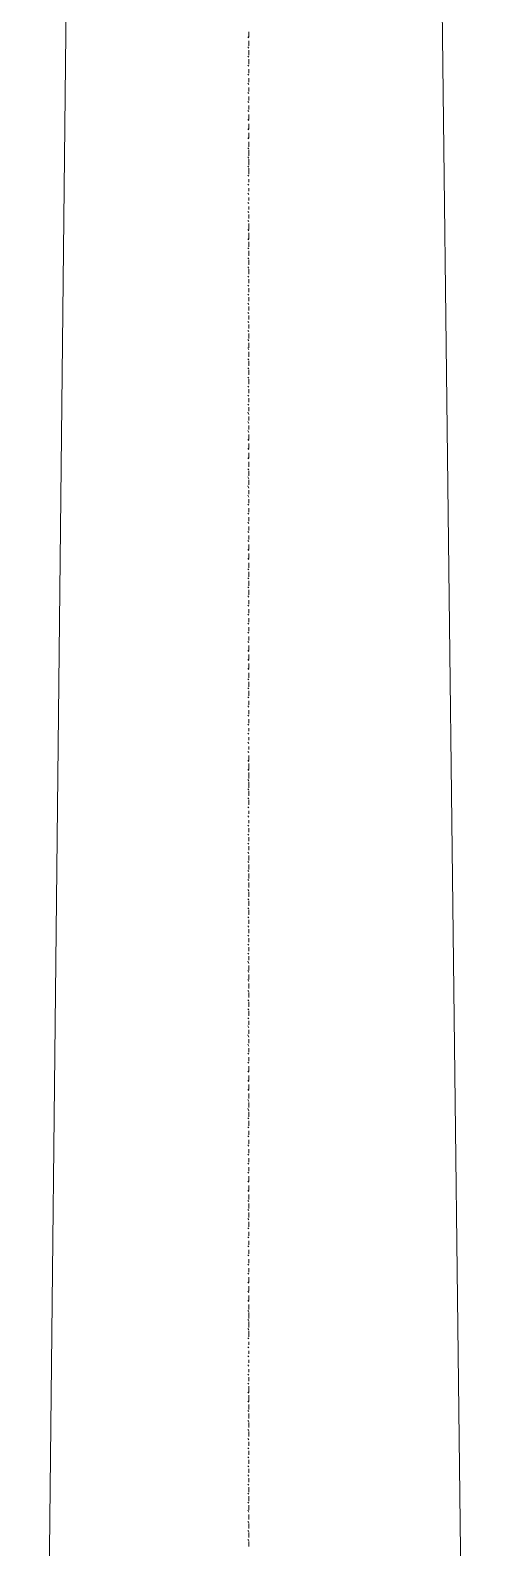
# Model space of a CAD drawing. Header units: millimetres. Extents: x 2928 to 3112, y 1220 to 1280.
# Drawn here: x 3041.453 to 3042.194, y 1235.379 to 1237.866 of the extents above; entities that cross this region are included whole.
import ezdxf

# ---------------------------------------------------------------- set-up
doc = ezdxf.new("R2010")
doc.units = ezdxf.units.MM

msp = doc.modelspace()

# ---------------------------------------------------------------- linework, layer by layer
at = {"color": 7, "linetype": 'Continuous', "lineweight": 5, "true_color": 0x000007}
for points in [[(3041.4529, 1232.43348), (3041.60507, 1246.53539), (3041.60507, 1246.53539)], [(3042.02683, 1246.49569), (3042.19389, 1232.43348), (3042.19389, 1232.43348)]]:
    msp.add_lwpolyline(points, dxfattribs=at)
at = {"color": 252, "linetype": 'Continuous', "lineweight": 13, "true_color": 0x989898}
for points in [[(3041.81182, 1237.8536), (3041.81016, 1237.85526), (3041.81016, 1237.85526)], [(3041.81182, 1237.85526), (3041.81182, 1237.86353), (3041.81182, 1237.86353)], [(3041.81182, 1237.84037), (3041.81182, 1237.84864), (3041.81182, 1237.84864)], [(3041.81182, 1237.83706), (3041.81016, 1237.83872), (3041.81016, 1237.83872)], [(3041.81182, 1237.82218), (3041.81016, 1237.82383), (3041.81016, 1237.82383)], [(3041.81182, 1237.82548), (3041.81182, 1237.83375), (3041.81182, 1237.83375)], [(3041.81182, 1237.8106), (3041.81182, 1237.81887), (3041.81182, 1237.81887)], [(3041.81182, 1237.80729), (3041.81016, 1237.80894), (3041.81016, 1237.80894)], [(3041.81182, 1237.7924), (3041.81016, 1237.79406), (3041.81016, 1237.79406)], [(3041.81182, 1237.79571), (3041.81182, 1237.80233), (3041.81182, 1237.80233)], [(3041.81182, 1237.77752), (3041.81016, 1237.77917), (3041.81016, 1237.77917)], [(3041.81182, 1237.78083), (3041.81182, 1237.78744), (3041.81182, 1237.78744)], [(3041.81182, 1237.76594), (3041.81182, 1237.77256), (3041.81182, 1237.77256)], [(3041.81182, 1237.76263), (3041.81016, 1237.76429), (3041.81016, 1237.76429)], [(3041.81182, 1237.74775), (3041.81016, 1237.7494), (3041.81016, 1237.7494)], [(3041.81182, 1237.75106), (3041.81182, 1237.75767), (3041.81182, 1237.75767)], [(3041.81182, 1237.73617), (3041.81182, 1237.74279), (3041.81182, 1237.74279)], [(3041.81182, 1237.73286), (3041.81016, 1237.73452), (3041.81016, 1237.73452)], [(3041.81182, 1237.71798), (3041.81016, 1237.71963), (3041.81016, 1237.71963)], [(3041.81182, 1237.71963), (3041.81182, 1237.7279), (3041.81182, 1237.7279)], [(3041.81182, 1237.70309), (3041.81016, 1237.70474), (3041.81016, 1237.70474)], [(3041.81182, 1237.70474), (3041.81182, 1237.71301), (3041.81182, 1237.71301)], [(3041.81182, 1237.68986), (3041.81182, 1237.69813), (3041.81182, 1237.69813)], [(3041.81182, 1237.6882), (3041.81016, 1237.68986), (3041.81016, 1237.68986)], [(3041.81182, 1237.67166), (3041.81016, 1237.67332), (3041.81016, 1237.67332)], [(3041.81182, 1237.67497), (3041.81182, 1237.68324), (3041.81182, 1237.68324)], [(3041.81182, 1237.66009), (3041.81182, 1237.67001), (3041.81182, 1237.67001)], [(3041.81182, 1237.65678), (3041.81016, 1237.65843), (3041.81016, 1237.65843)], [(3041.81182, 1237.64189), (3041.81016, 1237.64355), (3041.81016, 1237.64355)], [(3041.81182, 1237.6452), (3041.81182, 1237.65512), (3041.81182, 1237.65512)], [(3041.81182, 1237.62701), (3041.81016, 1237.62866), (3041.81016, 1237.62866)], [(3041.81182, 1237.63031), (3041.81182, 1237.64024), (3041.81182, 1237.64024)], [(3041.81182, 1237.61708), (3041.81182, 1237.62204), (3041.81182, 1237.62204)], [(3041.81182, 1237.61212), (3041.81016, 1237.61377), (3041.81016, 1237.61377)], [(3041.81182, 1237.59723), (3041.81016, 1237.59889), (3041.81016, 1237.59889)], [(3041.81182, 1237.6022), (3041.81182, 1237.60716), (3041.81182, 1237.60716)], [(3041.81182, 1237.58731), (3041.81182, 1237.59227), (3041.81182, 1237.59227)], [(3041.81182, 1237.58235), (3041.81016, 1237.584), (3041.81016, 1237.584)], [(3041.81182, 1237.56746), (3041.81016, 1237.56912), (3041.81016, 1237.56912)], [(3041.81182, 1237.57242), (3041.81182, 1237.57739), (3041.81182, 1237.57739)], [(3041.81182, 1237.55258), (3041.81016, 1237.55423), (3041.81016, 1237.55423)], [(3041.81182, 1237.55754), (3041.81182, 1237.56415), (3041.81182, 1237.56415)], [(3041.81182, 1237.53934), (3041.81182, 1237.54927), (3041.81182, 1237.54927)], [(3041.81182, 1237.53769), (3041.81016, 1237.53934), (3041.81016, 1237.53934)], [(3041.81182, 1237.5228), (3041.81016, 1237.52446), (3041.81016, 1237.52446)], [(3041.81182, 1237.52446), (3041.81182, 1237.53438), (3041.81182, 1237.53438)], [(3041.81182, 1237.51123), (3041.81182, 1237.5195), (3041.81182, 1237.5195)], [(3041.81182, 1237.50792), (3041.81016, 1237.50957), (3041.81016, 1237.50957)], [(3041.81182, 1237.49138), (3041.81016, 1237.49303), (3041.81016, 1237.49303)], [(3041.81182, 1237.49634), (3041.81182, 1237.50461), (3041.81182, 1237.50461)], [(3041.81182, 1237.47649), (3041.81016, 1237.47815), (3041.81016, 1237.47815)], [(3041.81182, 1237.48146), (3041.81182, 1237.48972), (3041.81182, 1237.48972)], [(3041.81182, 1237.46657), (3041.81182, 1237.47484), (3041.81182, 1237.47484)], [(3041.81182, 1237.46161), (3041.81016, 1237.46326), (3041.81016, 1237.46326)], [(3041.81182, 1237.44672), (3041.81016, 1237.44838), (3041.81016, 1237.44838)], [(3041.81182, 1237.45168), (3041.81182, 1237.4583), (3041.81182, 1237.4583)], [(3041.81182, 1237.4368), (3041.81182, 1237.44341), (3041.81182, 1237.44341)], [(3041.81182, 1237.43184), (3041.81016, 1237.43349), (3041.81016, 1237.43349)], [(3041.81182, 1237.41695), (3041.81016, 1237.4186), (3041.81016, 1237.4186)], [(3041.81182, 1237.42191), (3041.81182, 1237.42853), (3041.81182, 1237.42853)], [(3041.81182, 1237.40206), (3041.81016, 1237.40372), (3041.81016, 1237.40372)], [(3041.81182, 1237.40703), (3041.81182, 1237.41364), (3041.81182, 1237.41364)], [(3041.81182, 1237.39214), (3041.81182, 1237.39876), (3041.81182, 1237.39876)], [(3041.81182, 1237.38718), (3041.81016, 1237.38883), (3041.81016, 1237.38883)], [(3041.81182, 1237.37229), (3041.81016, 1237.37395), (3041.81016, 1237.37395)], [(3041.81182, 1237.37725), (3041.81182, 1237.38387), (3041.81182, 1237.38387)], [(3041.81182, 1237.36071), (3041.81182, 1237.36898), (3041.81182, 1237.36898)], [(3041.81182, 1237.35741), (3041.81016, 1237.35906), (3041.81016, 1237.35906)], [(3041.81182, 1237.34252), (3041.81016, 1237.34583), (3041.81016, 1237.34583)], [(3041.81182, 1237.34583), (3041.81182, 1237.3541), (3041.81182, 1237.3541)], [(3041.81182, 1237.32598), (3041.81016, 1237.32763), (3041.81016, 1237.32763)], [(3041.81182, 1237.33094), (3041.81182, 1237.33921), (3041.81182, 1237.33921)], [(3041.81182, 1237.31606), (3041.81182, 1237.32433), (3041.81182, 1237.32433)], [(3041.81182, 1237.31109), (3041.81016, 1237.31275), (3041.81016, 1237.31275)], [(3041.81182, 1237.29621), (3041.81016, 1237.29786), (3041.81016, 1237.29786)], [(3041.81182, 1237.30117), (3041.81182, 1237.30944), (3041.81182, 1237.30944)], [(3041.81182, 1237.28628), (3041.81182, 1237.29455), (3041.81182, 1237.29455)], [(3041.81182, 1237.28132), (3041.81016, 1237.28298), (3041.81016, 1237.28298)], [(3041.81182, 1237.2714), (3041.81182, 1237.27801), (3041.81182, 1237.27801)], [(3041.81182, 1237.26644), (3041.81016, 1237.26809), (3041.81016, 1237.26809)], [(3041.81182, 1237.25155), (3041.81016, 1237.2532), (3041.81016, 1237.2532)], [(3041.81182, 1237.25651), (3041.81182, 1237.26313), (3041.81182, 1237.26313)], [(3041.81182, 1237.24163), (3041.81182, 1237.24824), (3041.81182, 1237.24824)], [(3041.81182, 1237.23666), (3041.81016, 1237.23997), (3041.81016, 1237.23997)], [(3041.81182, 1237.22178), (3041.81016, 1237.22509), (3041.81016, 1237.22509)], [(3041.81182, 1237.22674), (3041.81182, 1237.23336), (3041.81182, 1237.23336)], [(3041.81182, 1237.20689), (3041.81016, 1237.2102), (3041.81016, 1237.2102)], [(3041.81182, 1237.19366), (3041.81016, 1237.19532), (3041.81016, 1237.19532)], [(3041.81182, 1237.21185), (3041.81182, 1237.21847), (3041.81182, 1237.21847)], [(3041.81182, 1237.19532), (3041.81182, 1237.20359), (3041.81182, 1237.20359)], [(3041.81182, 1237.17878), (3041.81016, 1237.18043), (3041.81016, 1237.18043)], [(3041.81182, 1237.18043), (3041.81182, 1237.1887), (3041.81182, 1237.1887)], [(3041.81182, 1237.16554), (3041.81182, 1237.17381), (3041.81182, 1237.17381)], [(3041.81182, 1237.16389), (3041.81016, 1237.16554), (3041.81016, 1237.16554)], [(3041.81182, 1237.1457), (3041.81016, 1237.14735), (3041.81016, 1237.14735)], [(3041.81182, 1237.15066), (3041.81182, 1237.15893), (3041.81182, 1237.15893)], [(3041.81182, 1237.13577), (3041.81182, 1237.14404), (3041.81182, 1237.14404)], [(3041.81182, 1237.13081), (3041.81016, 1237.13412), (3041.81016, 1237.13412)], [(3041.81182, 1237.11592), (3041.81016, 1237.11923), (3041.81016, 1237.11923)], [(3041.81182, 1237.12089), (3041.81182, 1237.12916), (3041.81182, 1237.12916)], [(3041.81182, 1237.10104), (3041.81016, 1237.10435), (3041.81016, 1237.10435)], [(3041.81182, 1237.106), (3041.81182, 1237.11262), (3041.81182, 1237.11262)], [(3041.81182, 1237.09111), (3041.81182, 1237.09773), (3041.81182, 1237.09773)], [(3041.81182, 1237.08781), (3041.81016, 1237.08946), (3041.81016, 1237.08946)], [(3041.81182, 1237.07292), (3041.81016, 1237.07457), (3041.81016, 1237.07457)], [(3041.81182, 1237.07623), (3041.81182, 1237.08284), (3041.81182, 1237.08284)], [(3041.81182, 1237.05803), (3041.81016, 1237.05969), (3041.81016, 1237.05969)], [(3041.81182, 1237.04315), (3041.81016, 1237.0448), (3041.81016, 1237.0448)], [(3041.81182, 1237.06134), (3041.81182, 1237.06796), (3041.81182, 1237.06796)], [(3041.81182, 1237.04646), (3041.81182, 1237.05307), (3041.81182, 1237.05307)], [(3041.81182, 1237.02826), (3041.81016, 1237.02992), (3041.81016, 1237.02992)], [(3041.81182, 1237.03157), (3041.81182, 1237.03819), (3041.81182, 1237.03819)], [(3041.81182, 1237.01503), (3041.81182, 1237.0233), (3041.81182, 1237.0233)], [(3041.81182, 1237.01338), (3041.81016, 1237.01503), (3041.81016, 1237.01503)], [(3041.81182, 1236.99849), (3041.81016, 1237.00014), (3041.81016, 1237.00014)], [(3041.81182, 1237.00014), (3041.81182, 1237.00841), (3041.81182, 1237.00841)], [(3041.81182, 1236.98195), (3041.81016, 1236.9836), (3041.81016, 1236.9836)], [(3041.81182, 1236.98526), (3041.81182, 1236.99353), (3041.81182, 1236.99353)], [(3041.81182, 1236.97037), (3041.81182, 1236.97864), (3041.81182, 1236.97864)], [(3041.81182, 1236.96706), (3041.81016, 1236.96872), (3041.81016, 1236.96872)], [(3041.81182, 1236.95218), (3041.81016, 1236.95383), (3041.81016, 1236.95383)], [(3041.81182, 1236.95549), (3041.81182, 1236.96376), (3041.81182, 1236.96376)], [(3041.81182, 1236.9406), (3041.81182, 1236.94887), (3041.81182, 1236.94887)], [(3041.81182, 1236.93729), (3041.81016, 1236.93895), (3041.81016, 1236.93895)], [(3041.81182, 1236.92241), (3041.81016, 1236.92406), (3041.81016, 1236.92406)], [(3041.81182, 1236.92571), (3041.81182, 1236.93233), (3041.81182, 1236.93233)], [(3041.81182, 1236.90752), (3041.81016, 1236.90918), (3041.81016, 1236.90918)], [(3041.81182, 1236.91083), (3041.81182, 1236.91745), (3041.81182, 1236.91745)], [(3041.81182, 1236.89594), (3041.81182, 1236.90256), (3041.81182, 1236.90256)], [(3041.81182, 1236.89264), (3041.81016, 1236.89429), (3041.81016, 1236.89429)], [(3041.81182, 1236.87775), (3041.81016, 1236.8794), (3041.81016, 1236.8794)], [(3041.81182, 1236.88106), (3041.81182, 1236.88767), (3041.81182, 1236.88767)], [(3041.81182, 1236.86617), (3041.81182, 1236.87279), (3041.81182, 1236.87279)], [(3041.81182, 1236.86286), (3041.81016, 1236.86452), (3041.81016, 1236.86452)], [(3041.81182, 1236.84798), (3041.81016, 1236.84963), (3041.81016, 1236.84963)], [(3041.81182, 1236.84963), (3041.81182, 1236.8579), (3041.81182, 1236.8579)], [(3041.81182, 1236.83309), (3041.81016, 1236.83475), (3041.81016, 1236.83475)], [(3041.81182, 1236.83475), (3041.81182, 1236.84302), (3041.81182, 1236.84302)], [(3041.81182, 1236.81986), (3041.81182, 1236.82813), (3041.81182, 1236.82813)], [(3041.81182, 1236.81821), (3041.81016, 1236.81986), (3041.81016, 1236.81986)], [(3041.81182, 1236.80167), (3041.81016, 1236.80332), (3041.81016, 1236.80332)], [(3041.81182, 1236.80497), (3041.81182, 1236.81324), (3041.81182, 1236.81324)], [(3041.81182, 1236.79009), (3041.81182, 1236.79836), (3041.81182, 1236.79836)], [(3041.81182, 1236.78678), (3041.81016, 1236.78843), (3041.81016, 1236.78843)], [(3041.81182, 1236.77189), (3041.81016, 1236.77355), (3041.81016, 1236.77355)], [(3041.81182, 1236.7752), (3041.81182, 1236.78347), (3041.81182, 1236.78347)], [(3041.81182, 1236.75701), (3041.81016, 1236.75866), (3041.81016, 1236.75866)], [(3041.81182, 1236.76032), (3041.81182, 1236.76693), (3041.81182, 1236.76693)], [(3041.81182, 1236.74543), (3041.81182, 1236.75205), (3041.81182, 1236.75205)], [(3041.81182, 1236.74212), (3041.81016, 1236.74378), (3041.81016, 1236.74378)], [(3041.81182, 1236.72724), (3041.81016, 1236.72889), (3041.81016, 1236.72889)], [(3041.81182, 1236.73054), (3041.81182, 1236.73716), (3041.81182, 1236.73716)], [(3041.81182, 1236.71731), (3041.81182, 1236.72227), (3041.81182, 1236.72227)], [(3041.81182, 1236.71235), (3041.81016, 1236.714), (3041.81016, 1236.714)], [(3041.81182, 1236.69746), (3041.81016, 1236.69912), (3041.81016, 1236.69912)], [(3041.81182, 1236.70243), (3041.81182, 1236.70739), (3041.81182, 1236.70739)], [(3041.81182, 1236.68258), (3041.81016, 1236.68423), (3041.81016, 1236.68423)], [(3041.81182, 1236.68754), (3041.81182, 1236.6925), (3041.81182, 1236.6925)], [(3041.81182, 1236.66935), (3041.81182, 1236.67762), (3041.81182, 1236.67762)], [(3041.81182, 1236.66769), (3041.81016, 1236.66935), (3041.81016, 1236.66935)], [(3041.81182, 1236.65281), (3041.81016, 1236.65446), (3041.81016, 1236.65446)], [(3041.81182, 1236.65446), (3041.81182, 1236.66438), (3041.81182, 1236.66438)], [(3041.81182, 1236.63957), (3041.81182, 1236.6495), (3041.81182, 1236.6495)], [(3041.81182, 1236.63627), (3041.81016, 1236.63792), (3041.81016, 1236.63792)], [(3041.81182, 1236.62138), (3041.81016, 1236.62304), (3041.81016, 1236.62304)], [(3041.81182, 1236.62469), (3041.81182, 1236.63461), (3041.81182, 1236.63461)], [(3041.81182, 1236.6065), (3041.81016, 1236.60815), (3041.81016, 1236.60815)], [(3041.81182, 1236.61146), (3041.81182, 1236.61973), (3041.81182, 1236.61973)], [(3041.81182, 1236.59657), (3041.81182, 1236.60484), (3041.81182, 1236.60484)], [(3041.81182, 1236.59161), (3041.81016, 1236.59326), (3041.81016, 1236.59326)], [(3041.81182, 1236.57672), (3041.81016, 1236.57838), (3041.81016, 1236.57838)], [(3041.81182, 1236.58169), (3041.81182, 1236.58665), (3041.81182, 1236.58665)], [(3041.81182, 1236.56184), (3041.81016, 1236.56349), (3041.81016, 1236.56349)], [(3041.81182, 1236.54695), (3041.81016, 1236.54861), (3041.81016, 1236.54861)], [(3041.81182, 1236.5668), (3041.81182, 1236.57176), (3041.81182, 1236.57176)], [(3041.81182, 1236.55191), (3041.81182, 1236.55853), (3041.81182, 1236.55853)], [(3041.81182, 1236.53207), (3041.81016, 1236.53372), (3041.81016, 1236.53372)], [(3041.81182, 1236.53703), (3041.81182, 1236.54364), (3041.81182, 1236.54364)], [(3041.81182, 1236.52214), (3041.81182, 1236.52876), (3041.81182, 1236.52876)], [(3041.81182, 1236.51718), (3041.81016, 1236.51883), (3041.81016, 1236.51883)], [(3041.81182, 1236.50229), (3041.81016, 1236.50395), (3041.81016, 1236.50395)], [(3041.81182, 1236.5056), (3041.81182, 1236.51387), (3041.81182, 1236.51387)], [(3041.81182, 1236.49072), (3041.81182, 1236.49899), (3041.81182, 1236.49899)], [(3041.81182, 1236.48741), (3041.81016, 1236.48906), (3041.81016, 1236.48906)], [(3041.81182, 1236.47252), (3041.81016, 1236.47418), (3041.81016, 1236.47418)], [(3041.81182, 1236.47583), (3041.81182, 1236.4841), (3041.81182, 1236.4841)], [(3041.81182, 1236.45598), (3041.81016, 1236.45764), (3041.81016, 1236.45764)], [(3041.81182, 1236.46094), (3041.81182, 1236.46921), (3041.81182, 1236.46921)], [(3041.81182, 1236.44606), (3041.81182, 1236.45433), (3041.81182, 1236.45433)], [(3041.81182, 1236.4411), (3041.81016, 1236.44275), (3041.81016, 1236.44275)], [(3041.81182, 1236.42621), (3041.81016, 1236.42786), (3041.81016, 1236.42786)], [(3041.81182, 1236.43117), (3041.81182, 1236.43944), (3041.81182, 1236.43944)], [(3041.81182, 1236.41629), (3041.81182, 1236.42456), (3041.81182, 1236.42456)], [(3041.81182, 1236.41132), (3041.81016, 1236.41298), (3041.81016, 1236.41298)], [(3041.81182, 1236.39644), (3041.81016, 1236.39809), (3041.81016, 1236.39809)], [(3041.81182, 1236.4014), (3041.81182, 1236.40802), (3041.81182, 1236.40802)], [(3041.81182, 1236.38155), (3041.81016, 1236.38321), (3041.81016, 1236.38321)], [(3041.81182, 1236.38651), (3041.81182, 1236.39313), (3041.81182, 1236.39313)], [(3041.81182, 1236.37163), (3041.81182, 1236.37824), (3041.81182, 1236.37824)], [(3041.81182, 1236.36667), (3041.81016, 1236.36832), (3041.81016, 1236.36832)], [(3041.81182, 1236.35178), (3041.81016, 1236.35343), (3041.81016, 1236.35343)], [(3041.81182, 1236.35674), (3041.81182, 1236.36336), (3041.81182, 1236.36336)], [(3041.81182, 1236.34186), (3041.81182, 1236.34847), (3041.81182, 1236.34847)], [(3041.81182, 1236.3369), (3041.81016, 1236.3402), (3041.81016, 1236.3402)], [(3041.81182, 1236.32201), (3041.81016, 1236.32532), (3041.81016, 1236.32532)], [(3041.81182, 1236.32532), (3041.81182, 1236.33359), (3041.81182, 1236.33359)], [(3041.81182, 1236.30712), (3041.81016, 1236.31043), (3041.81016, 1236.31043)], [(3041.81182, 1236.31043), (3041.81182, 1236.3187), (3041.81182, 1236.3187)], [(3041.81182, 1236.29555), (3041.81182, 1236.30382), (3041.81182, 1236.30382)], [(3041.81182, 1236.29058), (3041.81016, 1236.29224), (3041.81016, 1236.29224)], [(3041.81182, 1236.2757), (3041.81016, 1236.27735), (3041.81016, 1236.27735)], [(3041.81182, 1236.28066), (3041.81182, 1236.28893), (3041.81182, 1236.28893)], [(3041.81182, 1236.26577), (3041.81182, 1236.27404), (3041.81182, 1236.27404)], [(3041.81182, 1236.26081), (3041.81016, 1236.26247), (3041.81016, 1236.26247)], [(3041.81182, 1236.25089), (3041.81182, 1236.25916), (3041.81182, 1236.25916)], [(3041.81182, 1236.24593), (3041.81016, 1236.24758), (3041.81016, 1236.24758)], [(3041.81182, 1236.23104), (3041.81016, 1236.23435), (3041.81016, 1236.23435)], [(3041.81182, 1236.236), (3041.81182, 1236.24262), (3041.81182, 1236.24262)], [(3041.81182, 1236.22112), (3041.81182, 1236.22773), (3041.81182, 1236.22773)], [(3041.81182, 1236.21615), (3041.81016, 1236.21946), (3041.81016, 1236.21946)], [(3041.81182, 1236.20127), (3041.81016, 1236.20458), (3041.81016, 1236.20458)], [(3041.81182, 1236.20623), (3041.81182, 1236.21285), (3041.81182, 1236.21285)], [(3041.81182, 1236.18804), (3041.81016, 1236.18969), (3041.81016, 1236.18969)], [(3041.81182, 1236.17315), (3041.81016, 1236.1748), (3041.81016, 1236.1748)], [(3041.81182, 1236.19134), (3041.81182, 1236.19796), (3041.81182, 1236.19796)], [(3041.81182, 1236.17646), (3041.81182, 1236.18307), (3041.81182, 1236.18307)], [(3041.81182, 1236.15826), (3041.81016, 1236.15992), (3041.81016, 1236.15992)], [(3041.81182, 1236.15992), (3041.81182, 1236.16819), (3041.81182, 1236.16819)], [(3041.81182, 1236.14503), (3041.81182, 1236.1533), (3041.81182, 1236.1533)], [(3041.81182, 1236.14338), (3041.81016, 1236.14503), (3041.81016, 1236.14503)], [(3041.81182, 1236.12849), (3041.81016, 1236.13015), (3041.81016, 1236.13015)], [(3041.81182, 1236.13015), (3041.81182, 1236.13842), (3041.81182, 1236.13842)], [(3041.81182, 1236.1103), (3041.81016, 1236.11361), (3041.81016, 1236.11361)], [(3041.81182, 1236.11526), (3041.81182, 1236.12353), (3041.81182, 1236.12353)], [(3041.81182, 1236.10037), (3041.81182, 1236.10864), (3041.81182, 1236.10864)], [(3041.81182, 1236.09541), (3041.81016, 1236.09872), (3041.81016, 1236.09872)], [(3041.81182, 1236.08218), (3041.81016, 1236.08383), (3041.81016, 1236.08383)], [(3041.81182, 1236.08549), (3041.81182, 1236.09376), (3041.81182, 1236.09376)], [(3041.81182, 1236.0706), (3041.81182, 1236.07887), (3041.81182, 1236.07887)], [(3041.81182, 1236.0673), (3041.81016, 1236.06895), (3041.81016, 1236.06895)], [(3041.81182, 1236.05241), (3041.81016, 1236.05406), (3041.81016, 1236.05406)], [(3041.81182, 1236.05572), (3041.81182, 1236.06233), (3041.81182, 1236.06233)], [(3041.81182, 1236.03752), (3041.81016, 1236.03918), (3041.81016, 1236.03918)], [(3041.81182, 1236.04083), (3041.81182, 1236.04745), (3041.81182, 1236.04745)], [(3041.81182, 1236.02595), (3041.81182, 1236.03256), (3041.81182, 1236.03256)], [(3041.81182, 1236.02264), (3041.81016, 1236.02429), (3041.81016, 1236.02429)], [(3041.81182, 1236.00775), (3041.81016, 1236.00941), (3041.81016, 1236.00941)], [(3041.81182, 1236.01106), (3041.81182, 1236.01768), (3041.81182, 1236.01768)], [(3041.81182, 1235.99617), (3041.81182, 1236.00279), (3041.81182, 1236.00279)], [(3041.81182, 1235.99287), (3041.81016, 1235.99452), (3041.81016, 1235.99452)], [(3041.81182, 1235.97798), (3041.81016, 1235.97963), (3041.81016, 1235.97963)], [(3041.81182, 1235.97963), (3041.81182, 1235.9879), (3041.81182, 1235.9879)], [(3041.81182, 1235.96309), (3041.81016, 1235.96475), (3041.81016, 1235.96475)], [(3041.81182, 1235.96475), (3041.81182, 1235.97302), (3041.81182, 1235.97302)], [(3041.81182, 1235.94986), (3041.81182, 1235.95813), (3041.81182, 1235.95813)], [(3041.81182, 1235.94655), (3041.81016, 1235.94821), (3041.81016, 1235.94821)], [(3041.81182, 1235.93167), (3041.81016, 1235.93332), (3041.81016, 1235.93332)], [(3041.81182, 1235.93498), (3041.81182, 1235.94325), (3041.81182, 1235.94325)], [(3041.81182, 1235.92009), (3041.81182, 1235.92836), (3041.81182, 1235.92836)], [(3041.81182, 1235.91678), (3041.81016, 1235.91844), (3041.81016, 1235.91844)], [(3041.81182, 1235.9019), (3041.81016, 1235.90355), (3041.81016, 1235.90355)], [(3041.81182, 1235.9052), (3041.81182, 1235.91347), (3041.81182, 1235.91347)], [(3041.81182, 1235.88701), (3041.81016, 1235.88866), (3041.81016, 1235.88866)], [(3041.81182, 1235.89032), (3041.81182, 1235.89693), (3041.81182, 1235.89693)], [(3041.81182, 1235.87543), (3041.81182, 1235.88205), (3041.81182, 1235.88205)], [(3041.81182, 1235.87212), (3041.81016, 1235.87378), (3041.81016, 1235.87378)], [(3041.81182, 1235.85724), (3041.81016, 1235.85889), (3041.81016, 1235.85889)], [(3041.81182, 1235.86055), (3041.81182, 1235.86716), (3041.81182, 1235.86716)], [(3041.81182, 1235.84566), (3041.81182, 1235.85228), (3041.81182, 1235.85228)], [(3041.81182, 1235.84235), (3041.81016, 1235.84401), (3041.81016, 1235.84401)], [(3041.81182, 1235.82747), (3041.81016, 1235.82912), (3041.81016, 1235.82912)], [(3041.81182, 1235.83077), (3041.81182, 1235.83739), (3041.81182, 1235.83739)], [(3041.81182, 1235.81258), (3041.81016, 1235.81423), (3041.81016, 1235.81423)], [(3041.81182, 1235.81423), (3041.81182, 1235.8225), (3041.81182, 1235.8225)], [(3041.81182, 1235.79935), (3041.81182, 1235.80762), (3041.81182, 1235.80762)], [(3041.81182, 1235.79769), (3041.81016, 1235.79935), (3041.81016, 1235.79935)], [(3041.81182, 1235.78281), (3041.81016, 1235.78446), (3041.81016, 1235.78446)], [(3041.81182, 1235.78446), (3041.81182, 1235.79273), (3041.81182, 1235.79273)], [(3041.81182, 1235.76958), (3041.81182, 1235.77785), (3041.81182, 1235.77785)], [(3041.81182, 1235.76627), (3041.81016, 1235.76792), (3041.81016, 1235.76792)], [(3041.81182, 1235.75138), (3041.81016, 1235.75304), (3041.81016, 1235.75304)], [(3041.81182, 1235.75469), (3041.81182, 1235.76462), (3041.81182, 1235.76462)], [(3041.81182, 1235.7365), (3041.81016, 1235.73815), (3041.81016, 1235.73815)], [(3041.81182, 1235.73981), (3041.81182, 1235.74973), (3041.81182, 1235.74973)], [(3041.81182, 1235.72492), (3041.81182, 1235.73484), (3041.81182, 1235.73484)], [(3041.81182, 1235.72161), (3041.81016, 1235.72327), (3041.81016, 1235.72327)], [(3041.81182, 1235.70673), (3041.81016, 1235.70838), (3041.81016, 1235.70838)], [(3041.81182, 1235.71169), (3041.81182, 1235.71665), (3041.81182, 1235.71665)], [(3041.81182, 1235.6968), (3041.81182, 1235.70176), (3041.81182, 1235.70176)], [(3041.81182, 1235.69184), (3041.81016, 1235.69349), (3041.81016, 1235.69349)], [(3041.81182, 1235.67695), (3041.81016, 1235.67861), (3041.81016, 1235.67861)], [(3041.81182, 1235.68192), (3041.81182, 1235.68688), (3041.81182, 1235.68688)], [(3041.81182, 1235.66207), (3041.81016, 1235.66372), (3041.81016, 1235.66372)], [(3041.81182, 1235.66703), (3041.81182, 1235.67199), (3041.81182, 1235.67199)], [(3041.81182, 1235.65214), (3041.81182, 1235.65876), (3041.81182, 1235.65876)], [(3041.81182, 1235.64718), (3041.81016, 1235.64884), (3041.81016, 1235.64884)], [(3041.81182, 1235.6323), (3041.81016, 1235.63395), (3041.81016, 1235.63395)], [(3041.81182, 1235.63395), (3041.81182, 1235.64387), (3041.81182, 1235.64387)], [(3041.81182, 1235.61906), (3041.81182, 1235.62899), (3041.81182, 1235.62899)], [(3041.81182, 1235.61741), (3041.81016, 1235.61906), (3041.81016, 1235.61906)], [(3041.81182, 1235.60252), (3041.81016, 1235.60418), (3041.81016, 1235.60418)], [(3041.81182, 1235.60583), (3041.81182, 1235.6141), (3041.81182, 1235.6141)], [(3041.81182, 1235.58598), (3041.81016, 1235.58764), (3041.81016, 1235.58764)], [(3041.81182, 1235.59095), (3041.81182, 1235.59922), (3041.81182, 1235.59922)], [(3041.81182, 1235.57606), (3041.81182, 1235.58433), (3041.81182, 1235.58433)], [(3041.81182, 1235.5711), (3041.81016, 1235.57275), (3041.81016, 1235.57275)], [(3041.81182, 1235.55621), (3041.81016, 1235.55787), (3041.81016, 1235.55787)], [(3041.81182, 1235.56117), (3041.81182, 1235.56944), (3041.81182, 1235.56944)], [(3041.81182, 1235.54629), (3041.81182, 1235.5529), (3041.81182, 1235.5529)], [(3041.81182, 1235.54133), (3041.81016, 1235.54298), (3041.81016, 1235.54298)], [(3041.81182, 1235.52644), (3041.81016, 1235.52809), (3041.81016, 1235.52809)], [(3041.81182, 1235.5314), (3041.81182, 1235.53802), (3041.81182, 1235.53802)], [(3041.81182, 1235.51155), (3041.81016, 1235.51321), (3041.81016, 1235.51321)], [(3041.81182, 1235.51652), (3041.81182, 1235.52313), (3041.81182, 1235.52313)], [(3041.81182, 1235.50163), (3041.81182, 1235.50825), (3041.81182, 1235.50825)], [(3041.81182, 1235.49667), (3041.81016, 1235.49832), (3041.81016, 1235.49832)], [(3041.81182, 1235.48178), (3041.81016, 1235.48344), (3041.81016, 1235.48344)], [(3041.81182, 1235.48675), (3041.81182, 1235.49336), (3041.81182, 1235.49336)], [(3041.81182, 1235.47021), (3041.81182, 1235.47848), (3041.81182, 1235.47848)], [(3041.81182, 1235.4669), (3041.81016, 1235.46855), (3041.81016, 1235.46855)], [(3041.81182, 1235.45201), (3041.81016, 1235.45367), (3041.81016, 1235.45367)], [(3041.81182, 1235.45532), (3041.81182, 1235.46359), (3041.81182, 1235.46359)], [(3041.81182, 1235.43713), (3041.81016, 1235.44043), (3041.81016, 1235.44043)], [(3041.81182, 1235.44043), (3041.81182, 1235.4487), (3041.81182, 1235.4487)], [(3041.81182, 1235.42555), (3041.81182, 1235.43382), (3041.81182, 1235.43382)], [(3041.81182, 1235.42059), (3041.81016, 1235.42224), (3041.81016, 1235.42224)], [(3041.81182, 1235.4057), (3041.81016, 1235.40735), (3041.81016, 1235.40735)], [(3041.81182, 1235.41066), (3041.81182, 1235.41893), (3041.81182, 1235.41893)], [(3041.81182, 1235.39578), (3041.81182, 1235.40405), (3041.81182, 1235.40405)], [(3041.81182, 1235.39081), (3041.81016, 1235.39247), (3041.81016, 1235.39247)], [(3041.81182, 1235.38089), (3041.81182, 1235.38916), (3041.81182, 1235.38916)]]:
    msp.add_lwpolyline(points, dxfattribs=at)

doc.saveas('drawing.dxf')
